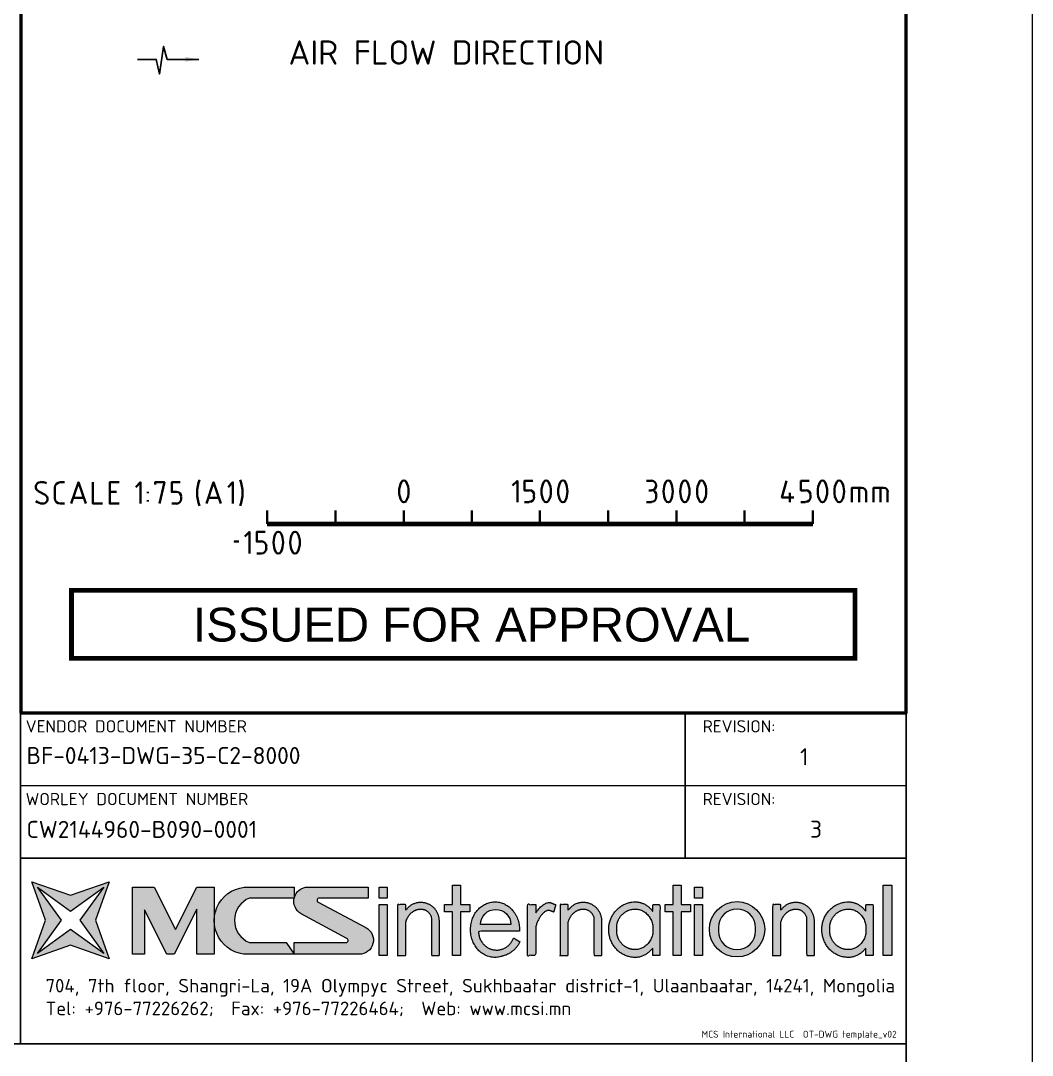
# Model space of a CAD drawing. Header units: inches. Extents: x 0 to 63075, y 0 to 44550.
# Drawn here: x 51938 to 63075, y 6175 to 17563 of the extents above; entities that cross this region are included whole.
import ezdxf

# ---------------------------------------------------------------- set-up
doc = ezdxf.new("R2010")
doc.units = ezdxf.units.IN
doc.header["$MEASUREMENT"] = 0
doc.layers.get('Defpoints').update_dxf_attribs({"color": 140, "lineweight": 18})
doc.layers.add('DIGITAL_SIGNATURE', color=7, linetype='Continuous', lineweight=50)
for name, color, linetype in [('PDF2_Geometry', 7, 'Continuous'), ('PDF5_STAMP', 1, 'Continuous'), ('PDF5_Text', 7, 'Continuous'), ('PDF_Border (Howden)', 7, 'Continuous'), ('PDF_Text', 7, 'Continuous')]:
    doc.layers.add(name, color=color, linetype=linetype)
doc.layers.add('PDF2_Solid Fills', color=7, linetype='Continuous', true_color=0x00338d)
doc.styles.add('BORDER TEXT STYLE', font='isocpeur.ttf')
doc.styles.add('PDF Arial', font='arial.ttf')
doc.styles.add('PDF ISOCPEUR', font='isocpeur.ttf')
doc.styles.get("Standard").update_dxf_attribs({"font": 'arial.ttf'})

# ---------------------------------------------------------------- blocks, each defined once
blk = doc.blocks.new('MCSI-BORDER')
at = {"layer": 'DIGITAL_SIGNATURE', "lineweight": 0, "true_color": 0x222c6a}
h = blk.add_hatch(color=169, dxfattribs=at)
h.dxf.hatch_style = 1
h.paths.add_polyline_path([(95.71, 32.82), (101.38, 30.82), (99.38, 36.49), (101.38, 42.16), (95.71, 40.16), (90.03, 42.16), (92.04, 36.49), (90.03, 30.82)])
h.paths.add_polyline_path([(90.85, 31.63), (94.35, 36.49), (90.85, 41.35), (95.71, 37.85), (100.57, 41.35), (97.07, 36.49), (100.57, 31.63), (95.71, 35.13)], flags=16)
at = {"layer": 'DIGITAL_SIGNATURE', "lineweight": 0, "true_color": 0x960c4b}
h = blk.add_hatch(color=234, dxfattribs=at)
h.dxf.hatch_style = 1
h.paths.add_polyline_path([(107.96, 41.37), (104.82, 41.37), (104.82, 31.5), (106.54, 31.5), (106.54, 38.01), (109.86, 31.5), (110.93, 31.5), (114.24, 38.12), (114.24, 31.5), (116.79, 31.5), (116.79, 41.37), (114.24, 41.37), (111.13, 35.16)])
h = blk.add_hatch(color=234, dxfattribs=at)
h.dxf.hatch_style = 1
h.paths.add_polyline_path([(121.98, 39.76), (128.51, 39.76), (128.51, 41.37), (121.63, 41.37, 0.990071), (121.73, 31.5), (128.51, 31.5), (127.34, 33.22), (121.98, 33.22, -0.678078)])
h = blk.add_hatch(color=234, dxfattribs=at)
h.dxf.hatch_style = 1
h.paths.add_polyline_path([(129.57, 37.45), (136.28, 33.84, -0.779593), (136.13, 33.22), (128.51, 33.22), (128.51, 31.5), (138.08, 31.5, 0.782534), (139.05, 35.42), (132.06, 39.15, -0.780988), (132.22, 39.76), (139.4, 39.76), (139.4, 41.37), (130.56, 41.37, 0.779172)])
at = {"layer": 'DIGITAL_SIGNATURE', "lineweight": 0, "true_color": 0x222c6a}
h = blk.add_hatch(color=169, dxfattribs=at)
h.dxf.hatch_style = 1
h.paths.add_polyline_path([(142.18, 38.8), (141, 38.8), (141, 31.33), (142.18, 31.33)])
h.paths.add_polyline_path([(142.18, 41.37), (141, 41.37), (141, 39.76), (142.18, 39.76)])
h = blk.add_hatch(color=169, dxfattribs=at)
h.dxf.hatch_style = 1
h.paths.add_polyline_path([(152.92, 37.73), (154.32, 37.73), (154.32, 38.8), (152.92, 38.8), (152.92, 41.65), (151.77, 41.65), (151.77, 38.8), (150.58, 38.8), (150.58, 37.73), (151.77, 37.73), (151.77, 31.33), (152.92, 31.33)])
h = blk.add_hatch(color=169, dxfattribs=at)
h.dxf.hatch_style = 1
h.paths.add_polyline_path([(185.32, 37.73), (186.71, 37.73), (186.71, 38.8), (185.32, 38.8), (185.32, 41.65), (184.16, 41.65), (184.16, 38.8), (182.97, 38.8), (182.97, 37.73), (184.16, 37.73), (184.16, 31.33), (185.32, 31.33)])
h = blk.add_hatch(color=169, dxfattribs=at)
h.dxf.hatch_style = 1
h.paths.add_polyline_path([(187.3, 39.76), (188.49, 39.76), (188.49, 41.37), (187.3, 41.37)])
h.paths.add_polyline_path([(187.3, 31.33), (188.49, 31.33), (188.49, 38.8), (187.3, 38.8)])
h = blk.add_hatch(color=169, dxfattribs=at)
h.dxf.hatch_style = 1
h.paths.add_polyline_path([(216.25, 41.65), (215, 41.65), (215, 31.33), (216.25, 31.33)])
h = blk.add_hatch(color=169, dxfattribs=at)
h.dxf.hatch_style = 1
edge = h.paths.add_edge_path()
edge.add_spline(control_points=[(143.7, 38.8), (143.7, 35.06), (143.7, 31.33)], knot_values=[10.143835, 10.143835, 10.143835, 11.143835, 11.143835, 11.143835], weights=[1, 1, 1], degree=2, periodic=0)
edge.add_spline(control_points=[(143.7, 31.33), (144.31, 31.33), (144.92, 31.33)], knot_values=[9.143835, 9.143835, 9.143835, 10.143835, 10.143835, 10.143835], weights=[1, 1, 1], degree=2, periodic=0)
edge.add_spline(control_points=[(144.92, 31.33), (144.92, 33.76), (144.92, 36.2)], knot_values=[8.143835, 8.143835, 8.143835, 9.143835, 9.143835, 9.143835], weights=[1, 1, 1], degree=2, periodic=0)
edge.add_spline(control_points=[(144.92, 36.2), (145.28, 37.84), (146.78, 38.11), (148.28, 38.38), (148.68, 36.88)], knot_values=[5.522357, 5.522357, 5.522357, 6.833096, 6.833096, 8.143835, 8.143835, 8.143835], weights=[1, 0.792823, 1, 0.792823, 1], degree=2, periodic=0)
edge.add_spline(control_points=[(148.68, 36.88), (148.68, 34.1), (148.68, 31.33)], knot_values=[4.522357, 4.522357, 4.522357, 5.522357, 5.522357, 5.522357], weights=[1, 1, 1], degree=2, periodic=0)
edge.add_spline(control_points=[(148.68, 31.33), (149.26, 31.33), (149.84, 31.33)], knot_values=[3.522357, 3.522357, 3.522357, 4.522357, 4.522357, 4.522357], weights=[1, 1, 1], degree=2, periodic=0)
edge.add_spline(control_points=[(149.84, 31.33), (149.84, 33.86), (149.84, 36.4)], knot_values=[2.522357, 2.522357, 2.522357, 3.522357, 3.522357, 3.522357], weights=[1, 1, 1], degree=2, periodic=0)
edge.add_spline(control_points=[(149.84, 36.4), (149.84, 38.38), (147.95, 38.98), (146.07, 39.59), (144.92, 37.98)], knot_values=[0, 0, 0, 1.261179, 1.261179, 2.522357, 2.522357, 2.522357], weights=[1, 0.80768, 1, 0.80768, 1], degree=2, periodic=0)
edge.add_spline(control_points=[(144.92, 37.98), (144.92, 38.39), (144.92, 38.8)], knot_values=[12.143835, 12.143835, 12.143835, 13.143835, 13.143835, 13.143835], weights=[1, 1, 1], degree=2, periodic=0)
edge.add_spline(control_points=[(144.92, 38.8), (144.31, 38.8), (143.7, 38.8)], knot_values=[11.143835, 11.143835, 11.143835, 12.143835, 12.143835, 12.143835], weights=[1, 1, 1], degree=2, periodic=0)
h = blk.add_hatch(color=169, dxfattribs=at)
h.dxf.hatch_style = 1
edge = h.paths.add_edge_path()
edge.add_spline(control_points=[(161.6, 34.88), (161.75, 37.84), (159.31, 38.92), (156.87, 40), (155.22, 37.7), (153.57, 35.39), (154.99, 32.9), (156.42, 30.41), (158.95, 31.19)], knot_values=[0, 0, 0, 1.259029, 1.259029, 2.518057, 2.518057, 3.777086, 3.777086, 5.036114, 5.036114, 5.036114], weights=[1, 0.808314, 1, 0.808314, 1, 0.808314, 1, 0.808314, 1], degree=2, periodic=0)
edge.add_spline(control_points=[(158.95, 31.19), (159.05, 31.21), (159.15, 31.24)], knot_values=[5.036114, 5.036114, 5.036114, 6.036114, 6.036114, 6.036114], weights=[1, 1, 1], degree=2, periodic=0)
edge.add_spline(control_points=[(159.15, 31.24), (160.92, 31.69), (161.66, 33.35)], knot_values=[6.036114, 6.036114, 6.036114, 6.940888, 6.940888, 6.940888], weights=[1, 0.899406, 1], degree=2, periodic=0)
edge.add_spline(control_points=[(161.66, 33.35), (161.19, 33.63), (160.72, 33.91)], knot_values=[6.940888, 6.940888, 6.940888, 7.940888, 7.940888, 7.940888], weights=[1, 1, 1], degree=2, periodic=0)
edge.add_spline(control_points=[(160.72, 33.91), (159.95, 31.76), (157.77, 32.17), (155.59, 32.58), (155.59, 34.88)], knot_values=[7.940888, 7.940888, 7.940888, 9.333095, 9.333095, 10.725302, 10.725302, 10.725302], weights=[1, 0.767347, 1, 0.767347, 1], degree=2, periodic=0)
edge.add_spline(control_points=[(155.59, 34.88), (158.59, 34.88), (161.6, 34.88)], knot_values=[10.725302, 10.725302, 10.725302, 11.724231, 11.724231, 11.724231], weights=[1, 1, 1], degree=2, periodic=0)
h.paths.add_polyline_path([(155.89, 35.87, -1), (160.34, 35.87), (158.12, 35.87)], flags=16)
h = blk.add_hatch(color=169, dxfattribs=at)
h.dxf.hatch_style = 1
edge = h.paths.add_edge_path()
edge.add_spline(control_points=[(162.77, 38.8), (162.77, 35.06), (162.77, 31.33)], knot_values=[2, 2, 2, 3, 3, 3], weights=[1, 1, 1], degree=2, periodic=0)
edge.add_spline(control_points=[(162.77, 31.33), (163.38, 31.33), (163.99, 31.33)], knot_values=[3, 3, 3, 4, 4, 4], weights=[1, 1, 1], degree=2, periodic=0)
edge.add_spline(control_points=[(163.99, 31.33), (163.99, 33.42), (163.99, 35.52)], knot_values=[4, 4, 4, 5, 5, 5], weights=[1, 1, 1], degree=2, periodic=0)
edge.add_spline(control_points=[(163.99, 35.52), (164.24, 36.59), (164.92, 37.36), (165.6, 38.13), (166.08, 37.91)], knot_values=[5, 5, 5, 5.991314, 5.991314, 6.982628, 6.982628, 6.982628], weights=[1, 0.879656, 1, 0.879656, 1], degree=2, periodic=0)
edge.add_spline(control_points=[(166.08, 37.91), (166.35, 37.8), (166.61, 37.69)], knot_values=[6.982628, 6.982628, 6.982628, 7.982628, 7.982628, 7.982628], weights=[1, 1, 1], degree=2, periodic=0)
edge.add_spline(control_points=[(166.61, 37.69), (166.77, 38.23), (166.92, 38.78)], knot_values=[7.982628, 7.982628, 7.982628, 8.982628, 8.982628, 8.982628], weights=[1, 1, 1], degree=2, periodic=0)
edge.add_spline(control_points=[(166.92, 38.78), (166.63, 38.9), (166.33, 39.02)], knot_values=[8.982628, 8.982628, 8.982628, 9.982628, 9.982628, 9.982628], weights=[1, 1, 1], degree=2, periodic=0)
edge.add_spline(control_points=[(166.33, 39.02), (165.25, 39.52), (163.99, 37.59)], knot_values=[9.982628, 9.982628, 9.982628, 11.264345, 11.264345, 11.264345], weights=[1, 0.801583, 1], degree=2, periodic=0)
edge.add_spline(control_points=[(163.99, 37.59), (163.99, 38.19), (163.99, 38.8)], knot_values=[0, 0, 0, 1, 1, 1], weights=[1, 1, 1], degree=2, periodic=0)
edge.add_spline(control_points=[(163.99, 38.8), (163.38, 38.8), (162.77, 38.8)], knot_values=[1, 1, 1, 2, 2, 2], weights=[1, 1, 1], degree=2, periodic=0)
h = blk.add_hatch(color=169, dxfattribs=at)
h.dxf.hatch_style = 1
edge = h.paths.add_edge_path()
edge.add_spline(control_points=[(168.76, 36.2), (169.13, 37.84), (170.63, 38.11), (172.12, 38.38), (172.53, 36.88)], knot_values=[5.522357, 5.522357, 5.522357, 6.833096, 6.833096, 8.143835, 8.143835, 8.143835], weights=[1, 0.792823, 1, 0.792823, 1], degree=2, periodic=0)
edge.add_spline(control_points=[(172.53, 36.88), (172.53, 34.1), (172.53, 31.33)], knot_values=[4.522357, 4.522357, 4.522357, 5.522357, 5.522357, 5.522357], weights=[1, 1, 1], degree=2, periodic=0)
edge.add_spline(control_points=[(172.53, 31.33), (173.11, 31.33), (173.69, 31.33)], knot_values=[3.522357, 3.522357, 3.522357, 4.522357, 4.522357, 4.522357], weights=[1, 1, 1], degree=2, periodic=0)
edge.add_spline(control_points=[(173.69, 31.33), (173.69, 33.86), (173.69, 36.4)], knot_values=[2.522357, 2.522357, 2.522357, 3.522357, 3.522357, 3.522357], weights=[1, 1, 1], degree=2, periodic=0)
edge.add_spline(control_points=[(173.69, 36.4), (173.69, 38.38), (171.8, 38.98), (169.91, 39.59), (168.76, 37.98)], knot_values=[0, 0, 0, 1.261179, 1.261179, 2.522357, 2.522357, 2.522357], weights=[1, 0.80768, 1, 0.80768, 1], degree=2, periodic=0)
edge.add_spline(control_points=[(168.76, 37.98), (168.76, 38.39), (168.76, 38.8)], knot_values=[12.143835, 12.143835, 12.143835, 13.143835, 13.143835, 13.143835], weights=[1, 1, 1], degree=2, periodic=0)
edge.add_spline(control_points=[(168.76, 38.8), (168.16, 38.8), (167.55, 38.8)], knot_values=[11.143835, 11.143835, 11.143835, 12.143835, 12.143835, 12.143835], weights=[1, 1, 1], degree=2, periodic=0)
edge.add_spline(control_points=[(167.55, 38.8), (167.55, 35.06), (167.55, 31.33)], knot_values=[10.143835, 10.143835, 10.143835, 11.143835, 11.143835, 11.143835], weights=[1, 1, 1], degree=2, periodic=0)
edge.add_spline(control_points=[(167.55, 31.33), (168.16, 31.33), (168.76, 31.33)], knot_values=[9.143835, 9.143835, 9.143835, 10.143835, 10.143835, 10.143835], weights=[1, 1, 1], degree=2, periodic=0)
edge.add_spline(control_points=[(168.76, 31.33), (168.76, 33.76), (168.76, 36.2)], knot_values=[8.143835, 8.143835, 8.143835, 9.143835, 9.143835, 9.143835], weights=[1, 1, 1], degree=2, periodic=0)
h = blk.add_hatch(color=169, dxfattribs=at)
h.dxf.hatch_style = 1
edge = h.paths.add_edge_path()
edge.add_spline(control_points=[(199.97, 36.2), (200.34, 37.84), (201.84, 38.11), (203.33, 38.38), (203.74, 36.88)], knot_values=[5.522357, 5.522357, 5.522357, 6.833096, 6.833096, 8.143835, 8.143835, 8.143835], weights=[1, 0.792823, 1, 0.792823, 1], degree=2, periodic=0)
edge.add_spline(control_points=[(203.74, 36.88), (203.74, 34.1), (203.74, 31.33)], knot_values=[4.522357, 4.522357, 4.522357, 5.522357, 5.522357, 5.522357], weights=[1, 1, 1], degree=2, periodic=0)
edge.add_spline(control_points=[(203.74, 31.33), (204.32, 31.33), (204.89, 31.33)], knot_values=[3.522357, 3.522357, 3.522357, 4.522357, 4.522357, 4.522357], weights=[1, 1, 1], degree=2, periodic=0)
edge.add_spline(control_points=[(204.89, 31.33), (204.89, 33.86), (204.89, 36.4)], knot_values=[2.522357, 2.522357, 2.522357, 3.522357, 3.522357, 3.522357], weights=[1, 1, 1], degree=2, periodic=0)
edge.add_spline(control_points=[(204.89, 36.4), (204.89, 38.38), (203.01, 38.98), (201.12, 39.59), (199.97, 37.98)], knot_values=[0, 0, 0, 1.261179, 1.261179, 2.522357, 2.522357, 2.522357], weights=[1, 0.80768, 1, 0.80768, 1], degree=2, periodic=0)
edge.add_spline(control_points=[(199.97, 37.98), (199.97, 38.39), (199.97, 38.8)], knot_values=[12.143835, 12.143835, 12.143835, 13.143835, 13.143835, 13.143835], weights=[1, 1, 1], degree=2, periodic=0)
edge.add_spline(control_points=[(199.97, 38.8), (199.37, 38.8), (198.76, 38.8)], knot_values=[11.143835, 11.143835, 11.143835, 12.143835, 12.143835, 12.143835], weights=[1, 1, 1], degree=2, periodic=0)
edge.add_spline(control_points=[(198.76, 38.8), (198.76, 35.06), (198.76, 31.33)], knot_values=[10.143835, 10.143835, 10.143835, 11.143835, 11.143835, 11.143835], weights=[1, 1, 1], degree=2, periodic=0)
edge.add_spline(control_points=[(198.76, 31.33), (199.37, 31.33), (199.97, 31.33)], knot_values=[9.143835, 9.143835, 9.143835, 10.143835, 10.143835, 10.143835], weights=[1, 1, 1], degree=2, periodic=0)
edge.add_spline(control_points=[(199.97, 31.33), (199.97, 33.76), (199.97, 36.2)], knot_values=[8.143835, 8.143835, 8.143835, 9.143835, 9.143835, 9.143835], weights=[1, 1, 1], degree=2, periodic=0)
h = blk.add_hatch(color=169, dxfattribs=at)
h.dxf.hatch_style = 1
edge = h.paths.add_edge_path()
edge.add_spline(control_points=[(178.6, 39.2), (174.7, 39.2), (174.7, 35.12), (174.7, 31.04), (178.6, 31.04)], knot_values=[0, 0, 0, 1.570796, 1.570796, 3.141593, 3.141593, 3.141593], weights=[1, 0.707107, 1, 0.707107, 1], degree=2, periodic=0)
edge.add_spline(control_points=[(178.6, 31.04), (180.15, 31.04), (181.17, 32.45)], knot_values=[3.141593, 3.141593, 3.141593, 3.997267, 3.997267, 3.997267], weights=[1, 0.909865, 1], degree=2, periodic=0)
edge.add_spline(control_points=[(181.17, 32.45), (181.17, 31.89), (181.17, 31.33)], knot_values=[3.997267, 3.997267, 3.997267, 4.997267, 4.997267, 4.997267], weights=[1, 1, 1], degree=2, periodic=0)
edge.add_spline(control_points=[(181.17, 31.33), (181.69, 31.33), (182.22, 31.33)], knot_values=[4.997267, 4.997267, 4.997267, 5.997267, 5.997267, 5.997267], weights=[1, 1, 1], degree=2, periodic=0)
edge.add_spline(control_points=[(182.22, 31.33), (182.22, 35.06), (182.22, 38.8)], knot_values=[5.997267, 5.997267, 5.997267, 6.997267, 6.997267, 6.997267], weights=[1, 1, 1], degree=2, periodic=0)
edge.add_spline(control_points=[(182.22, 38.8), (181.69, 38.8), (181.17, 38.8)], knot_values=[6.997267, 6.997267, 6.997267, 7.997267, 7.997267, 7.997267], weights=[1, 1, 1], degree=2, periodic=0)
edge.add_spline(control_points=[(181.17, 38.8), (181.17, 38.3), (181.17, 37.8)], knot_values=[7.997267, 7.997267, 7.997267, 8.997267, 8.997267, 8.997267], weights=[1, 1, 1], degree=2, periodic=0)
edge.add_spline(control_points=[(181.17, 37.8), (180.15, 39.2), (178.6, 39.2)], knot_values=[8.997267, 8.997267, 8.997267, 9.852941, 9.852941, 9.852941], weights=[1, 0.909865, 1], degree=2, periodic=0)
edge = h.paths.add_edge_path(flags=16)
edge.add_spline(control_points=[(175.87, 35.4), (175.87, 36.54), (176.67, 37.34), (177.47, 38.14), (178.6, 38.14)], knot_values=[3.759741, 3.759741, 3.759741, 4.545139, 4.545139, 5.330537, 5.330537, 5.330537], weights=[1, 0.92388, 1, 0.92388, 1], degree=2, periodic=0)
edge.add_spline(control_points=[(178.6, 38.14), (180.76, 38.14), (181.17, 35.73)], knot_values=[2.37987, 2.37987, 2.37987, 3.759741, 3.759741, 3.759741], weights=[1, 0.771287, 1], degree=2, periodic=0)
edge.add_spline(control_points=[(181.17, 35.73), (181.17, 35.17), (181.17, 34.6)], knot_values=[1.37987, 1.37987, 1.37987, 2.37987, 2.37987, 2.37987], weights=[1, 1, 1], degree=2, periodic=0)
edge.add_spline(control_points=[(181.17, 34.6), (180.76, 32.19), (178.6, 32.19)], knot_values=[0, 0, 0, 1.37987, 1.37987, 1.37987], weights=[1, 0.771287, 1], degree=2, periodic=0)
edge.add_spline(control_points=[(178.6, 32.19), (177.47, 32.19), (176.67, 33), (175.87, 33.8), (175.87, 34.93)], knot_values=[6.330537, 6.330537, 6.330537, 7.115935, 7.115935, 7.901334, 7.901334, 7.901334], weights=[1, 0.92388, 1, 0.92388, 1], degree=2, periodic=0)
h = blk.add_hatch(color=169, dxfattribs=at)
h.dxf.hatch_style = 1
h.paths.add_polyline_path([(189.48, 35.17, 1), (197.6, 35.17, 1)])
h.paths.add_polyline_path([(196.27, 35.4), (196.27, 34.93, -1), (190.8, 34.93), (190.8, 35.4, -1)], flags=16)
h = blk.add_hatch(color=169, dxfattribs=at)
h.dxf.hatch_style = 1
edge = h.paths.add_edge_path()
edge.add_spline(control_points=[(209.89, 39.2), (205.98, 39.2), (205.98, 35.12), (205.98, 31.04), (209.89, 31.04)], knot_values=[0, 0, 0, 1.570796, 1.570796, 3.141593, 3.141593, 3.141593], weights=[1, 0.707107, 1, 0.707107, 1], degree=2, periodic=0)
edge.add_spline(control_points=[(209.89, 31.04), (211.43, 31.04), (212.45, 32.45)], knot_values=[3.141593, 3.141593, 3.141593, 3.997267, 3.997267, 3.997267], weights=[1, 0.909865, 1], degree=2, periodic=0)
edge.add_spline(control_points=[(212.45, 32.45), (212.45, 31.89), (212.45, 31.33)], knot_values=[3.997267, 3.997267, 3.997267, 4.997267, 4.997267, 4.997267], weights=[1, 1, 1], degree=2, periodic=0)
edge.add_spline(control_points=[(212.45, 31.33), (212.97, 31.33), (213.5, 31.33)], knot_values=[4.997267, 4.997267, 4.997267, 5.997267, 5.997267, 5.997267], weights=[1, 1, 1], degree=2, periodic=0)
edge.add_spline(control_points=[(213.5, 31.33), (213.5, 35.06), (213.5, 38.8)], knot_values=[5.997267, 5.997267, 5.997267, 6.997267, 6.997267, 6.997267], weights=[1, 1, 1], degree=2, periodic=0)
edge.add_spline(control_points=[(213.5, 38.8), (212.97, 38.8), (212.45, 38.8)], knot_values=[6.997267, 6.997267, 6.997267, 7.997267, 7.997267, 7.997267], weights=[1, 1, 1], degree=2, periodic=0)
edge.add_spline(control_points=[(212.45, 38.8), (212.45, 38.3), (212.45, 37.8)], knot_values=[7.997267, 7.997267, 7.997267, 8.997267, 8.997267, 8.997267], weights=[1, 1, 1], degree=2, periodic=0)
edge.add_spline(control_points=[(212.45, 37.8), (211.43, 39.2), (209.89, 39.2)], knot_values=[8.997267, 8.997267, 8.997267, 9.852941, 9.852941, 9.852941], weights=[1, 0.909865, 1], degree=2, periodic=0)
edge = h.paths.add_edge_path(flags=16)
edge.add_spline(control_points=[(207.15, 35.4), (207.15, 36.54), (207.95, 37.34), (208.75, 38.14), (209.89, 38.14)], knot_values=[3.759741, 3.759741, 3.759741, 4.545139, 4.545139, 5.330537, 5.330537, 5.330537], weights=[1, 0.92388, 1, 0.92388, 1], degree=2, periodic=0)
edge.add_spline(control_points=[(209.89, 38.14), (212.04, 38.14), (212.45, 35.73)], knot_values=[2.37987, 2.37987, 2.37987, 3.759741, 3.759741, 3.759741], weights=[1, 0.771287, 1], degree=2, periodic=0)
edge.add_spline(control_points=[(212.45, 35.73), (212.45, 35.17), (212.45, 34.6)], knot_values=[1.37987, 1.37987, 1.37987, 2.37987, 2.37987, 2.37987], weights=[1, 1, 1], degree=2, periodic=0)
edge.add_spline(control_points=[(212.45, 34.6), (212.04, 32.19), (209.89, 32.19)], knot_values=[0, 0, 0, 1.37987, 1.37987, 1.37987], weights=[1, 0.771287, 1], degree=2, periodic=0)
edge.add_spline(control_points=[(209.89, 32.19), (208.75, 32.19), (207.95, 33), (207.15, 33.8), (207.15, 34.93)], knot_values=[6.330537, 6.330537, 6.330537, 7.115935, 7.115935, 7.901334, 7.901334, 7.901334], weights=[1, 0.92388, 1, 0.92388, 1], degree=2, periodic=0)
for p, q in [((185.93, 45.59), (185.93, 66.92)), ((218.38, 45.59), (218.38, 66.92))]:
    blk.add_line(p, q)
at = {"color": 4, "transparency": 33554687}
for p, q in [((88.35, 45.59), (218.38, 45.59)), ((218.38, 18.35), (-585.62, 18.35))]:
    blk.add_line(p, q, dxfattribs=at)
blk.add_lwpolyline([(-585.62, 508.35), (218.38, 508.35), (218.38, -45.65), (-585.62, -45.65)], close=True, dxfattribs=at)
blk.add_lwpolyline([(-585.62, 508.35), (-585.62, 18.35), (88.35, 18.35), (88.35, 66.92), (218.38, 66.92), (218.38, 508.35), (-585.62, 508.35)], close=True)
at = {"layer": 'Defpoints', "transparency": 33554687}
blk.add_lwpolyline([(-604.12, 528.35), (236.88, 528.35), (236.88, -65.65), (-604.12, -65.65)], close=True, dxfattribs=at)
at = {"layer": 'DIGITAL_SIGNATURE', "color": 4, "lineweight": 13}
for p, q in [((88.35, 66.92), (218.38, 66.92)), ((88.35, 56.26), (218.38, 56.26))]:
    blk.add_line(p, q, dxfattribs=at)
at = {"layer": 'DIGITAL_SIGNATURE', "color": 169, "lineweight": 0, "true_color": 0x222c6a}
blk.add_line((161.54, 35.9), (161.6, 35.9), dxfattribs=at)
for points in [[(92.04, 36.49), (90.03, 42.16), (95.71, 40.16), (101.38, 42.16), (99.38, 36.49), (101.38, 30.82), (95.71, 32.82), (90.03, 30.82), (92.04, 36.49)], [(94.35, 36.49), (90.85, 41.35), (95.71, 37.85), (100.57, 41.35), (97.07, 36.49), (100.57, 31.63), (95.71, 35.13), (90.85, 31.63), (94.35, 36.49)], [(150.58, 38.8), (151.77, 38.8), (151.77, 41.65), (152.92, 41.65), (152.92, 38.8), (154.32, 38.8), (154.32, 37.73), (152.92, 37.73), (152.92, 31.33), (151.77, 31.33), (151.77, 37.73), (150.58, 37.73), (150.58, 38.8)], [(182.97, 38.8), (184.16, 38.8), (184.16, 41.65), (185.32, 41.65), (185.32, 38.8), (186.71, 38.8), (186.71, 37.73), (185.32, 37.73), (185.32, 31.33), (184.16, 31.33), (184.16, 37.73), (182.97, 37.73), (182.97, 38.8)]]:
    blk.add_lwpolyline(points, dxfattribs=at)
at = {"layer": 'DIGITAL_SIGNATURE', "color": 234, "lineweight": 0, "true_color": 0x960c4b}
blk.add_lwpolyline([(104.82, 31.5), (104.82, 41.37), (107.96, 41.37), (111.13, 35.16), (114.24, 41.37), (116.79, 41.37), (116.79, 31.5), (114.24, 31.5), (114.24, 38.12), (110.93, 31.5), (109.86, 31.5), (106.54, 38.01), (106.54, 31.5), (104.82, 31.5)], dxfattribs=at)
blk.add_lwpolyline([(121.83, 41.37), (128.51, 41.37), (128.51, 39.76), (121.98, 39.76, 0.678078), (121.98, 33.22), (127.34, 33.22), (128.51, 31.5), (121.73, 31.5, -1.010029), (121.83, 41.37)], format="xyb", dxfattribs=at)
blk.add_lwpolyline([(132.22, 39.76, 0.780988), (132.06, 39.15), (139.05, 35.42, -0.782534), (138.08, 31.5), (128.51, 31.5), (128.51, 33.22), (136.13, 33.22, 0.779593), (136.28, 33.84), (129.57, 37.45, -0.779172), (130.56, 41.37), (139.4, 41.37), (139.4, 39.76)], format="xyb", close=True, dxfattribs=at)
at = {"layer": 'DIGITAL_SIGNATURE', "color": 169, "lineweight": 0, "true_color": 0x222c6a}
for points in [[(141, 41.37), (142.18, 41.37), (142.18, 39.76), (141, 39.76)], [(187.3, 41.37), (188.49, 41.37), (188.49, 39.76), (187.3, 39.76)], [(215, 41.65), (216.25, 41.65), (216.25, 31.33), (215, 31.33)], [(141, 38.8), (142.18, 38.8), (142.18, 31.33), (141, 31.33)], [(187.3, 38.8), (188.49, 38.8), (188.49, 31.33), (187.3, 31.33)]]:
    blk.add_lwpolyline(points, close=True, dxfattribs=at)
blk.add_lwpolyline([(155.89, 35.87, -1), (160.34, 35.87), (158.12, 35.87), (155.89, 35.87)], format="xyb", dxfattribs=at)
blk.add_lwpolyline([(196.27, 35.4, 1), (190.8, 35.4), (190.8, 34.93, 1), (196.27, 34.93)], format="xyb", close=True, dxfattribs=at)
blk.add_circle((193.54, 35.17), 4.06, dxfattribs=at)
for points, weights, knots in [([(144.92, 37.98), (146.07, 39.59), (147.95, 38.98), (149.84, 38.38), (149.84, 36.4), (149.84, 33.86), (149.84, 31.33), (149.26, 31.33), (148.68, 31.33), (148.68, 34.1), (148.68, 36.88), (148.28, 38.38), (146.78, 38.11), (145.28, 37.84), (144.92, 36.2), (144.92, 33.76), (144.92, 31.33), (144.31, 31.33), (143.7, 31.33), (143.7, 35.06), (143.7, 38.8), (144.31, 38.8), (144.92, 38.8), (144.92, 38.39), (144.92, 37.98)], [1, 0.80768021413, 1, 0.80768021413, 1, 1, 1, 1, 1, 1, 1, 0.79282274598, 1, 0.79282274598, 1, 1, 1, 1, 1, 1, 1, 1, 1, 1, 1], [0, 0, 0, 1.261179, 1.261179, 2.522357, 2.522357, 3.522357, 3.522357, 4.522357, 4.522357, 5.522357, 5.522357, 6.833096, 6.833096, 8.143835, 8.143835, 9.143835, 9.143835, 10.143835, 10.143835, 11.143835, 11.143835, 12.143835, 12.143835, 13.143835, 13.143835, 13.143835]), ([(161.6, 34.88), (161.75, 37.84), (159.31, 38.92), (156.87, 40), (155.22, 37.7), (153.57, 35.39), (154.99, 32.9), (156.42, 30.41), (158.95, 31.19), (159.05, 31.21), (159.15, 31.24), (160.92, 31.69), (161.66, 33.35), (161.19, 33.63), (160.72, 33.91), (159.95, 31.76), (157.77, 32.17), (155.59, 32.58), (155.59, 34.88), (158.6, 34.88), (161.6, 34.88)], [1, 0.808313558839, 1, 0.808313558839, 1, 0.808313558839, 1, 0.808313558839, 1, 1, 1, 0.899406267325, 1, 1, 1, 0.767346563829, 1, 0.767346563829, 1, 1, 1], [0, 0, 0, 1.259029, 1.259029, 2.518057, 2.518057, 3.777086, 3.777086, 5.036114, 5.036114, 6.036114, 6.036114, 6.940888, 6.940888, 7.940888, 7.940888, 9.333095, 9.333095, 10.725302, 10.725302, 11.725302, 11.725302, 11.725302]), ([(163.99, 37.59), (163.99, 38.19), (163.99, 38.8), (163.38, 38.8), (162.77, 38.8), (162.77, 35.06), (162.77, 31.33), (163.38, 31.33), (163.99, 31.33), (163.99, 33.42), (163.99, 35.52), (164.24, 36.59), (164.92, 37.36), (165.6, 38.13), (166.08, 37.91), (166.35, 37.8), (166.61, 37.69), (166.77, 38.23), (166.92, 38.78), (166.63, 38.9), (166.33, 39.02), (165.25, 39.52), (163.99, 37.59)], [1, 1, 1, 1, 1, 1, 1, 1, 1, 1, 1, 0.879656473572, 1, 0.879656473572, 1, 1, 1, 1, 1, 1, 1, 0.801582588012, 1], [0, 0, 0, 1, 1, 2, 2, 3, 3, 4, 4, 5, 5, 5.991314, 5.991314, 6.982628, 6.982628, 7.982628, 7.982628, 8.982628, 8.982628, 9.982628, 9.982628, 11.264345, 11.264345, 11.264345]), ([(168.76, 37.98), (169.91, 39.59), (171.8, 38.98), (173.69, 38.38), (173.69, 36.4), (173.69, 33.86), (173.69, 31.33), (173.11, 31.33), (172.53, 31.33), (172.53, 34.1), (172.53, 36.88), (172.12, 38.38), (170.63, 38.11), (169.13, 37.84), (168.76, 36.2), (168.76, 33.76), (168.76, 31.33), (168.16, 31.33), (167.55, 31.33), (167.55, 35.06), (167.55, 38.8), (168.16, 38.8), (168.76, 38.8), (168.76, 38.39), (168.76, 37.98)], [1, 0.80768021413, 1, 0.80768021413, 1, 1, 1, 1, 1, 1, 1, 0.79282274598, 1, 0.79282274598, 1, 1, 1, 1, 1, 1, 1, 1, 1, 1, 1], [0, 0, 0, 1.261179, 1.261179, 2.522357, 2.522357, 3.522357, 3.522357, 4.522357, 4.522357, 5.522357, 5.522357, 6.833096, 6.833096, 8.143835, 8.143835, 9.143835, 9.143835, 10.143835, 10.143835, 11.143835, 11.143835, 12.143835, 12.143835, 13.143835, 13.143835, 13.143835]), ([(178.6, 39.2), (174.7, 39.2), (174.7, 35.12), (174.7, 31.04), (178.6, 31.04), (180.15, 31.04), (181.17, 32.45), (181.17, 31.89), (181.17, 31.33), (181.69, 31.33), (182.22, 31.33), (182.22, 35.06), (182.22, 38.8), (181.69, 38.8), (181.17, 38.8), (181.17, 38.3), (181.17, 37.8), (180.15, 39.2), (178.6, 39.2)], [1, 0.707106781187, 1, 0.707106781187, 1, 0.909865277299, 1, 1, 1, 1, 1, 1, 1, 1, 1, 1, 1, 0.909865277299, 1], [0, 0, 0, 1.570796, 1.570796, 3.141593, 3.141593, 3.997267, 3.997267, 4.997267, 4.997267, 5.997267, 5.997267, 6.997267, 6.997267, 7.997267, 7.997267, 8.997267, 8.997267, 9.852941, 9.852941, 9.852941]), ([(178.6, 32.19), (180.76, 32.19), (181.17, 34.6), (181.17, 35.17), (181.17, 35.73), (180.76, 38.14), (178.6, 38.14), (177.47, 38.14), (176.67, 37.34), (175.87, 36.54), (175.87, 35.4), (175.87, 35.17), (175.87, 34.93), (175.87, 33.8), (176.67, 33), (177.47, 32.19), (178.6, 32.19)], [1, 0.771287238912, 1, 1, 1, 0.771287238912, 1, 0.923879532511, 1, 0.923879532511, 1, 1, 1, 0.923879532511, 1, 0.923879532511, 1], [0, 0, 0, 1.37987, 1.37987, 2.37987, 2.37987, 3.759741, 3.759741, 4.545139, 4.545139, 5.330537, 5.330537, 6.330537, 6.330537, 7.115935, 7.115935, 7.901334, 7.901334, 7.901334]), ([(199.97, 37.98), (201.12, 39.59), (203.01, 38.98), (204.89, 38.38), (204.89, 36.4), (204.89, 33.86), (204.89, 31.33), (204.32, 31.33), (203.74, 31.33), (203.74, 34.1), (203.74, 36.88), (203.33, 38.38), (201.84, 38.11), (200.34, 37.84), (199.97, 36.2), (199.97, 33.76), (199.97, 31.33), (199.37, 31.33), (198.76, 31.33), (198.76, 35.06), (198.76, 38.8), (199.37, 38.8), (199.97, 38.8), (199.97, 38.39), (199.97, 37.98)], [1, 0.80768021413, 1, 0.80768021413, 1, 1, 1, 1, 1, 1, 1, 0.79282274598, 1, 0.79282274598, 1, 1, 1, 1, 1, 1, 1, 1, 1, 1, 1], [0, 0, 0, 1.261179, 1.261179, 2.522357, 2.522357, 3.522357, 3.522357, 4.522357, 4.522357, 5.522357, 5.522357, 6.833096, 6.833096, 8.143835, 8.143835, 9.143835, 9.143835, 10.143835, 10.143835, 11.143835, 11.143835, 12.143835, 12.143835, 13.143835, 13.143835, 13.143835]), ([(209.89, 39.2), (205.98, 39.2), (205.98, 35.12), (205.98, 31.04), (209.89, 31.04), (211.43, 31.04), (212.45, 32.45), (212.45, 31.89), (212.45, 31.33), (212.97, 31.33), (213.5, 31.33), (213.5, 35.06), (213.5, 38.8), (212.97, 38.8), (212.45, 38.8), (212.45, 38.3), (212.45, 37.8), (211.43, 39.2), (209.89, 39.2)], [1, 0.707106781187, 1, 0.707106781187, 1, 0.909865277299, 1, 1, 1, 1, 1, 1, 1, 1, 1, 1, 1, 0.909865277299, 1], [0, 0, 0, 1.570796, 1.570796, 3.141593, 3.141593, 3.997267, 3.997267, 4.997267, 4.997267, 5.997267, 5.997267, 6.997267, 6.997267, 7.997267, 7.997267, 8.997267, 8.997267, 9.852941, 9.852941, 9.852941]), ([(209.89, 32.19), (212.04, 32.19), (212.45, 34.6), (212.45, 35.17), (212.45, 35.73), (212.04, 38.14), (209.89, 38.14), (208.75, 38.14), (207.95, 37.34), (207.15, 36.54), (207.15, 35.4), (207.15, 35.17), (207.15, 34.93), (207.15, 33.8), (207.95, 33), (208.75, 32.19), (209.89, 32.19)], [1, 0.771287238912, 1, 1, 1, 0.771287238912, 1, 0.923879532511, 1, 0.923879532511, 1, 1, 1, 0.923879532511, 1, 0.923879532511, 1], [0, 0, 0, 1.37987, 1.37987, 2.37987, 2.37987, 3.759741, 3.759741, 4.545139, 4.545139, 5.330537, 5.330537, 6.330537, 6.330537, 7.115935, 7.115935, 7.901334, 7.901334, 7.901334])]:
    blk.add_rational_spline(points, weights, degree=2, knots=knots, dxfattribs=at)
at = {"transparency": 33554687, "attachment_point": 1, "style": 'BORDER TEXT STYLE'}
for s, width, insert, char_height in [('\\pxt18;704, 7th floor, Shangri-La, 19A Olympyc Street, Sukhbaatar district-1, Ulaanbaatar, 14241, Mongolia\\PTel: +976-77226262;  Fax: +976-77226464;  Web: www.mcsi.mn', 138.3005, (92.03, 27.9), 2), ('\\pxqr,t18;MCS International LLC  OT-DWG template_v02', 48.4878, (168.48, 20.28), 1)]:
    blk.add_mtext_dynamic_manual_height_columns(s, width=width, gutter_width=12.5, heights=[0], dxfattribs=dict(at, insert=insert, char_height=char_height))
at = {"transparency": 33554687, "style": 'BORDER TEXT STYLE'}
for tag, p, height in [('CONTRACTOR_D_NUMBER', (118.22, 59.24), 3.5), ('RE-NUM-1', (192.38, 59.24), 3.5), ('WORLEY_D_NUMBER', (118.06, 48.63), 3.5), ('RE-NUM-2', (192.38, 48.57), 3.5), ('TL_LINE01', (92.79, 12.29), 3.5), ('TL_DESIGNBY', (30, 10.56), 2.5), ('TL_DRAWNBY', (60.57, 10.56), 2.5), ('TL_LINE02', (92.79, 6.44), 3.5), ('RV_DES01', (-460.5, 4.88), 2.5), ('RV_APP01', (-449.67, 4.88), 2.5), ('RV_DES07', (-305.65, 4.88), 2.5), ('RV_APP13', (-294.82, 4.88), 2.5), ('RV_R01', (-582.92, 2.53), 2.5), ('RV_DATE01', (-574.12, 2.53), 2.5), ('RV_DESC01', (-558.9, 2.53), 2.5), ('RV_R07', (-428.07, 2.53), 2.5), ('RV_DATE07', (-419.27, 2.53), 2.5), ('RV_DESC07', (-404.06, 2.53), 2.5), ('RF_DWGNO01', (-273.93, 2.53), 2.5), ('RF_DWGTITLE01', (-223.49, 2.92), 2.5), ('TL_LINE03', (92.79, 0.39), 3.5), ('RV_CHK01', (-460.5, 0.48), 2.5), ('RV_APP02', (-440.75, -0.3), 2.5), ('RV_CHK07', (-305.65, 0.48), 2.5), ('RV_APP14', (-289.41, -0.3), 2.5), ('TL_PROJECTNO', (0, 0), 2.5), ('TL_CHKDESBY', (30, 0), 2.5), ('TL_CHKDWNBY', (60.57, 0), 2.5), ('RV_DES02', (-460.5, -4.26), 2.5), ('RV_APP03', (-449.67, -4.25), 2.5), ('RV_DES08', (-305.65, -4.26), 2.5), ('RV_APP15', (-294.82, -4.25), 2.5), ('TL_LINE04', (92.75, -5.16), 3.5), ('RV_R02', (-582.92, -6.47), 2.5), ('RV_DATE02', (-574.12, -6.51), 2.5), ('RV_DESC02', (-558.9, -6.51), 2.5), ('RV_R08', (-428.07, -6.47), 2.5), ('RV_DATE08', (-419.27, -6.51), 2.5), ('RV_DESC08', (-404.06, -6.51), 2.5), ('RF_DWGNO02', (-274.04, -6.84), 2.5), ('RF_DWGTITLE02', (-223.51, -6.15), 2.5), ('RV_CHK02', (-460.5, -8.71), 2.5), ('RV_APP04', (-444.26, -9.43), 2.5), ('RV_CHK08', (-305.65, -8.71), 2.5), ('RV_APP16', (-289.41, -9.43), 2.5), ('TL_CONTNO', (0, -10.66), 2.5), ('TL_LEADENG', (30, -10.66), 2.5), ('TL_LEAPPDATE', (60.57, -10.47), 2.5), ('RV_APP05', (-449.67, -12.91), 2.5), ('RV_APP17', (-294.82, -12.91), 2.5), ('RV_DES03', (-460.5, -13.26), 2.5), ('RV_DES09', (-305.65, -13.26), 2.5), ('TL_LINE05', (92.62, -14.67), 3.5), ('RV_R03', (-582.92, -15.09), 2.5), ('RV_DATE03', (-574.12, -15.14), 2.5), ('RV_DESC03', (-558.9, -15.13), 2.5), ('RV_R09', (-428.07, -15.09), 2.5), ('RV_DATE09', (-419.27, -15.14), 2.5), ('RV_DESC09', (-404.06, -15.13), 2.5), ('RF_DWGNO03', (-274.04, -15.53), 2.5), ('RF_DWGTITLE03', (-223.49, -15.22), 2.5), ('RV_CHK03', (-460.5, -17.78), 2.5), ('RV_APP06', (-444.26, -18.09), 2.5), ('RV_CHK09', (-305.65, -17.78), 2.5), ('RV_APP18', (-289.41, -18.09), 2.5), ('TL_LINE06', (92.62, -20.72), 3.5), ('RV_APP07', (-449.67, -21.89), 2.5), ('RV_APP19', (-294.82, -21.89), 2.5), ('TL_DRAWINGSIZE', (0, -21.12), 2.5), ('TL_AREAPROJENG', (30, -21.12), 2.5), ('TL_ENGMANGER', (60.57, -21.32), 2.5), ('RV_DES04', (-460.5, -22.25), 2.5), ('RV_DES10', (-305.65, -22.25), 2.5), ('RV_R04', (-582.92, -24.6), 2.5), ('RV_DATE04', (-574.12, -24.55), 2.5), ('RV_DESC04', (-558.9, -24.64), 2.5), ('RV_R10', (-428.07, -24.6), 2.5), ('RV_DATE10', (-419.27, -24.55), 2.5), ('RV_DESC10', (-404.06, -24.64), 2.5), ('RF_DWGNO04', (-274.04, -25.02), 2.5), ('RF_DWGTITLE04', (-223.49, -24.35), 2.5), ('RV_CHK04', (-460.5, -26.66), 2.5), ('RV_CHK10', (-305.65, -26.66), 2.5), ('TL_LINE07', (92.62, -26.69), 3.5), ('RV_APP08', (-444.26, -27.07), 2.5), ('RV_APP20', (-289.41, -27.07), 2.5), ('RV_APP09', (-449.67, -31.06), 2.5), ('TL_LINE08', (92.55, -32.01), 3.5), ('RV_DES05', (-460.5, -31.47), 2.5), ('RV_DES11', (-305.65, -31.47), 2.5), ('RV_APP21', (-294.82, -31.51), 2.5), ('TL_PLOTSCALE', (0.29, -32.07), 2.5), ('TL_PROJMANGER', (30.29, -32.07), 2.5), ('TL_PMAPPDATE', (60.57, -32.17), 2.5), ('RV_R05', (-582.92, -33.41), 2.5), ('RV_DATE05', (-574.12, -33.46), 2.5), ('RV_DESC05', (-558.9, -33.56), 2.5), ('RV_R11', (-428.07, -33.41), 2.5), ('RV_DATE11', (-419.27, -33.46), 2.5), ('RV_DESC11', (-404.06, -33.56), 2.5), ('RF_DWGNO05', (-274.04, -33.59), 2.5), ('RF_DWGTITLE05', (-223.49, -33.29), 2.5), ('RV_CHK05', (-460.5, -35.88), 2.5), ('RV_CHK11', (-305.65, -35.88), 2.5), ('RV_APP10', (-444.26, -36.23), 2.5), ('RV_APP22', (-289.41, -36.23), 2.5), ('RV_DES06', (-460.5, -40.32), 2.5), ('RV_APP11', (-449.67, -40.07), 2.5), ('RV_DES12', (-305.65, -40.32), 2.5), ('RV_APP23', (-294.82, -40.07), 2.5), ('TL_SCALE', (97.32, -42.8), 3.5), ('RV_R06', (-582.92, -42.23), 2.5), ('RV_DATE06', (-574.12, -42.28), 2.5), ('RV_DESC06', (-559.2, -42.28), 2.5), ('RV_R12', (-428.07, -42.23), 2.5), ('RV_DATE12', (-419.27, -42.28), 2.5), ('RV_DESC12', (-404.35, -42.28), 2.5), ('RF_DWGNO06', (-274.04, -42.39), 2.5), ('RF_DWGTITLE06', (-223.49, -42.52), 2.5), ('TL_CADFILENAME', (-1, -42.67), 2.5), ('TL_CLIENT', (30.29, -42.15), 2.5), ('TL_CIAPPDATE', (60.57, -42.15), 2.5), ('OT-CLIENT_DWGNO01', (147.41, -43.12), 3.5), ('TL_REV', (211.59, -43.09), 2.5), ('RV_CHK06', (-460.5, -44.77), 2.5), ('RV_CHK12', (-305.65, -44.77), 2.5), ('RV_APP12', (-444.26, -45.25), 2.5), ('RV_APP24', (-289.41, -45.25), 2.5)]:
    blk.add_attdef(tag, p, '', height=height, dxfattribs=at)
at = {"transparency": 33554687, "style": 'BORDER TEXT STYLE', "width": 0.9}
blk.add_attdef('TL_PRODUCEDBY', (0, 10.56), '', height=2.5, dxfattribs=at)
at = {"layer": 'DIGITAL_SIGNATURE', "lineweight": 13, "attachment_point": 1, "style": 'BORDER TEXT STYLE'}
for s, insert, char_height in [('VENDOR DOCUMENT NUMBER', (89.11, 65.86), 1.8003), ('REVISION:', (188.49, 65.86), 1.8), ('WORLEY DOCUMENT NUMBER', (89.11, 55.19), 1.8003), ('REVISION:', (188.49, 55.19), 1.8)]:
    blk.add_mtext_dynamic_manual_height_columns(s, width=7001.3945, gutter_width=900, heights=[0], dxfattribs=dict(at, insert=insert, char_height=char_height))
at = {"layer": 'DIGITAL_SIGNATURE'}
for tag, p in [('VENDOR', (89.23, 59.43)), ('JACOBS', (89.24, 48.59))]:
    blk.add_attdef(tag, p, '', height=2, dxfattribs=at)

msp = doc.modelspace()

# ---------------------------------------------------------------- linework, layer by layer
at = {"layer": 'PDF2_Geometry', "lineweight": 25}
msp.add_lwpolyline([(53225, 17137), (53431, 17137), (53466, 16975), (53511, 17280), (53552, 17137), (53898, 17137)], dxfattribs=at)
at = {"layer": 'PDF2_Geometry', "lineweight": 35}
for points in [[(52314, 12304), (52314, 12422)], [(52371, 12482), (52419, 12482)], [(52495, 12247), (52574, 12482), (52654, 12247)], [(52733, 12482), (52733, 12247), (52838, 12247)], [(53022, 12247), (52918, 12247), (52918, 12482), (53022, 12482)], [(53258, 12247), (53258, 12482), (53207, 12428)], [(53467, 12247), (53521, 12482), (53417, 12482), (53417, 12457)], [(53652, 12377), (53601, 12377), (53601, 12482), (53693, 12482)], [(53985, 12247), (54062, 12482), (54141, 12247)], [(54275, 12247), (54275, 12482), (54221, 12428)], [(57407, 12262), (57407, 12497), (57353, 12446)], [(57537, 12392), (57483, 12392), (57483, 12497), (57576, 12497)], [(58828, 12497), (58882, 12497)], [(60369, 12497), (60318, 12316), (60448, 12316)], [(60579, 12392), (60528, 12392), (60528, 12497), (60620, 12497)], [(61088, 12262), (61088, 12421), (61199, 12421)], [(61167, 12262), (61167, 12421)], [(61326, 12262), (61326, 12421), (61437, 12421)], [(61402, 12262), (61402, 12421)], [(52632, 12310), (52520, 12310)], [(52994, 12377), (52918, 12377)], [(53337, 12364), (53337, 12377)], [(53706, 12298), (53706, 12323)], [(54119, 12310), (54008, 12310)], [(57588, 12316), (57588, 12341)], [(58882, 12392), (58853, 12392)], [(58933, 12341), (58933, 12316)], [(60407, 12367), (60407, 12262)], [(60633, 12316), (60633, 12341)], [(61246, 12373), (61246, 12262)], [(61482, 12373), (61482, 12262)], [(52419, 12247), (52371, 12247)], [(53337, 12272), (53337, 12285)], [(53601, 12247), (53652, 12247)], [(57483, 12262), (57537, 12262)], [(58882, 12262), (58828, 12262)], [(60528, 12262), (60579, 12262)], [(54652, 12024), (54652, 12173)], [(55405, 12024), (55405, 12173)], [(56155, 12024), (56155, 12173)], [(56905, 12024), (56905, 12173)], [(57655, 12024), (57655, 12173)], [(58405, 12024), (58405, 12173)], [(59158, 12024), (59158, 12173)], [(59908, 12024), (59908, 12173)], [(60658, 12024), (60658, 12173)], [(54458, 11699), (54458, 11935), (54404, 11884)], [(54588, 11830), (54537, 11830), (54537, 11935), (54630, 11935)], [(54340, 11830), (54289, 11830), (54289, 11830), (54289, 11830)], [(54642, 11750), (54642, 11779)], [(54537, 11699), (54588, 11699)]]:
    msp.add_lwpolyline(points, dxfattribs=at)
for points in [[(58936, 12343, 0.414186), (58883, 12395, 1), (58883, 12500)], [(52129, 12383), (52206, 12345, -0.787412), (52182, 12247, -0.141728), (52103, 12273)]]:
    msp.add_lwpolyline(points, format="xyb", dxfattribs=at)
at = {"layer": 'PDF2_Geometry', "lineweight": 70}
msp.add_lwpolyline([(54652, 12024), (60658, 12024)], dxfattribs=at)
at = {"layer": 'PDF2_Geometry', "lineweight": 35}
for centre, radius, start, end in [((52156, 12430), 52.4, 90.2417, 243.1109), ((52153, 12306), 180, 67.901, 89.4892), ((52373, 12423), 58.8, 90, 180), ((54292, 12366), 412, 159.4721, 200.5279), ((53968, 12366), 412, 339.4721, 20.5279), ((56325, 12381), 221, 151.7157, 208.2843), ((56157, 12467), 33.4, 36.513, 143.4925), ((55988, 12381), 221, 331.7157, 28.2843), ((57892, 12381), 221, 151.7157, 208.2843), ((57723, 12467), 33.4, 36.513, 143.4925), ((57555, 12381), 221, 331.7157, 28.2843), ((58076, 12381), 221, 151.7157, 208.2843), ((57908, 12467), 33.4, 36.513, 143.4925), ((57736, 12381), 221, 331.7157, 28.2843), ((59236, 12381), 221, 151.7157, 208.2843), ((59068, 12467), 33.4, 36.513, 143.4925), ((58896, 12381), 221, 331.7157, 28.2843), ((59420, 12381), 221, 151.7157, 208.2843), ((59249, 12467), 33.4, 36.513, 143.4925), ((59080, 12381), 221, 331.7157, 28.2843), ((59605, 12381), 221, 151.7157, 208.2843), ((59433, 12467), 33.4, 36.513, 143.4925), ((59265, 12381), 221, 331.7157, 28.2843), ((60933, 12381), 221, 151.7157, 208.2843), ((60765, 12467), 33.4, 36.513, 143.4925), ((60596, 12381), 221, 331.7157, 28.2843), ((61117, 12381), 221, 151.7157, 208.2843), ((60949, 12467), 33.4, 36.513, 143.4925), ((60781, 12381), 221, 331.7157, 28.2843), ((61200, 12375), 46.1, 0.0055, 90), ((61439, 12375), 46.1, 0.0055, 90), ((52373, 12306), 58.8, 180, 270), ((53653, 12325), 52.4, 0.0055, 90), ((53653, 12299), 52.4, 270, 0), ((57539, 12343), 52.4, 0.0055, 90), ((57539, 12318), 52.4, 270, 0), ((58883, 12318), 52.4, 270, 0), ((60580, 12343), 52.4, 0.0055, 90), ((60580, 12318), 52.4, 270, 0), ((56157, 12295), 33.4, 216.5075, 323.4925), ((57723, 12295), 33.4, 216.5075, 323.4925), ((57908, 12295), 33.4, 216.5075, 323.4925), ((59068, 12295), 33.4, 216.5075, 323.4925), ((59249, 12295), 33.4, 216.5075, 323.4925), ((59433, 12295), 33.4, 216.5075, 323.4925), ((60765, 12295), 33.4, 216.5075, 323.4925), ((60949, 12295), 33.4, 216.5075, 323.4925), ((54943, 11819), 221, 151.7157, 208.2843), ((54774, 11904), 33.4, 36.513, 143.4925), ((54606, 11819), 221, 331.7157, 28.2843), ((55127, 11819), 221, 151.7157, 208.2843), ((54958, 11904), 33.4, 36.513, 143.4925), ((54790, 11819), 221, 331.7157, 28.2843), ((54590, 11780), 52.4, 0.0055, 90), ((54590, 11752), 52.4, 270, 0), ((54774, 11733), 33.4, 216.5075, 323.4925), ((54958, 11733), 33.4, 216.5075, 323.4925)]:
    msp.add_arc(centre, radius, start, end, dxfattribs=at)
at = {"layer": 'PDF2_Solid Fills', "color": 7, "transparency": 33554559}
msp.add_solid([(53898, 17137), (53749, 17165), (53749, 17111)], dxfattribs=at)
at = {"layer": 'PDF5_STAMP', "lineweight": 0}
msp.add_lwpolyline([(52497, 10543, 50.8, 50.8, 0), (61122, 10543, 50.8, 50.8, 0), (61122, 11293, 50.8, 50.8, 0), (52497, 11293, 54, 54, 0)], format="xyseb", close=True, dxfattribs=at)
at = {"layer": 'PDF_Border (Howden)', "lineweight": 50}
msp.add_lwpolyline([(51940, 43050), (51940, 9943), (61688, 9943), (61688, 43050)], close=True, dxfattribs=at)

# ---------------------------------------------------------------- block references
ref = msp.add_blockref('MCSI-BORDER', (45309, 4924), dxfattribs=dict(xscale=75, yscale=75, zscale=75))
ref.add_attrib('JACOBS', 'CW2144960-B090-0001', (52002, 8568), dxfattribs={"layer": 'DIGITAL_SIGNATURE', "height": 187.5, "style": 'BORDER TEXT STYLE'})
ref.add_attrib('VENDOR', 'BF-0413-DWG-35-C2-8000', (52002, 9381), dxfattribs={"layer": 'DIGITAL_SIGNATURE', "height": 187.5, "style": 'BORDER TEXT STYLE'})
ref.add_attrib('JACOBS_D_NUMBER', '                                                             3', (53348, 8571), dxfattribs={"transparency": 33554687, "height": 187.5, "style": 'BORDER TEXT STYLE'})
ref.add_attrib('VENDOR_D_NUMBER', '                                             1', (55146, 9367), dxfattribs={"transparency": 33554687, "height": 187.5, "style": 'BORDER TEXT STYLE'})

# ---------------------------------------------------------------- texts
at = {"layer": 'PDF5_Text', "color": 1, "insert": (53835, 10724), "char_height": 372.74, "attachment_point": 7, "style": 'PDF Arial'}
msp.add_mtext('ISSUED FOR APPROVAL', dxfattribs=at)
at = {"layer": 'PDF_Text', "insert": (54619, 17346), "char_height": 267.02, "width": 7068.44, "attachment_point": 1, "style": 'PDF ISOCPEUR'}
msp.add_mtext('\\pxi-2,l3,qj,t4;AIR FLOW DIRECTION', dxfattribs=at)

doc.saveas('drawing.dxf')
